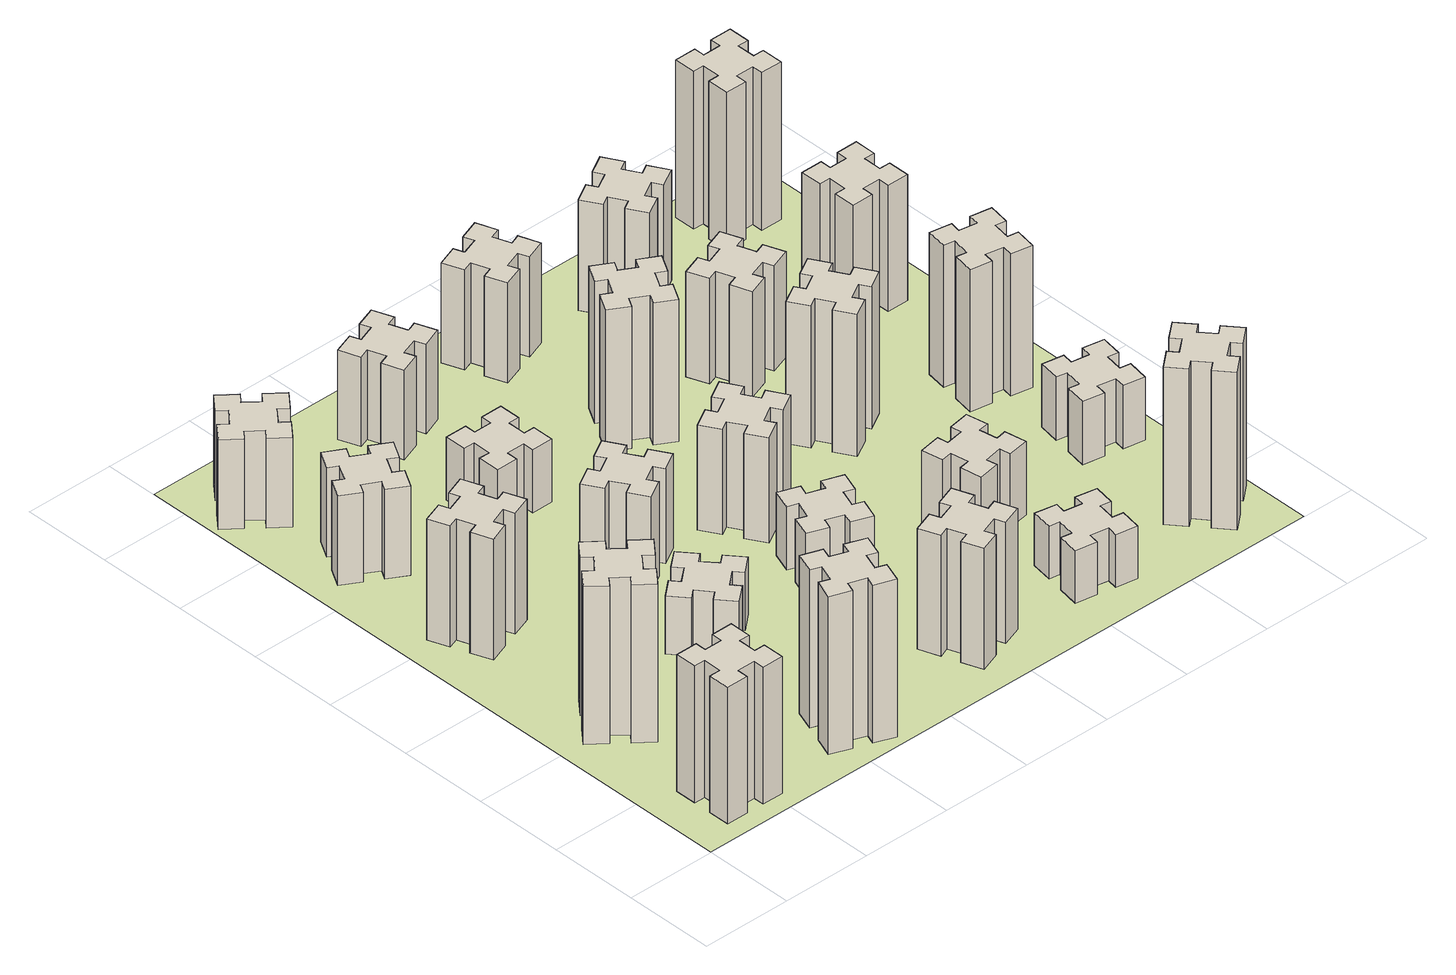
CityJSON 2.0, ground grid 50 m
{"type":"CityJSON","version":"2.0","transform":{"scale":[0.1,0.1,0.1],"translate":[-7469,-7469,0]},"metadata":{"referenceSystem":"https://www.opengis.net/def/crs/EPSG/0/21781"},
"CityObjects":{
"building1":{"type":"Building","attributes":{"class":"1000","function":"1000","usage":"1000","yearOfConstruction":2016,"roofType":"1000","measuredHeight":78,"storeysAboveGround":30,"storeysBelowGround":0},"geometry":[{"type":"Solid","lod":"1","boundaries":[[[[0,1,2,3,4,5,6,7,8,9,10,11,12,13,14,15,16,17,18,19]],[[17,16,20,21]],[[16,15,22,20]],[[15,14,23,22]],[[14,13,24,23]],[[13,12,25,24]],[[12,11,26,25]],[[11,10,27,26]],[[10,9,28,27]],[[9,8,29,28]],[[8,7,30,29]],[[7,6,31,30]],[[6,5,32,31]],[[5,4,33,32]],[[4,3,34,33]],[[3,2,35,34]],[[2,1,36,35]],[[1,0,37,36]],[[0,19,38,37]],[[19,18,39,38]],[[18,17,21,39]],[[24,25,26,27,28,29,30,31,32,33,34,35,36,37,38,39,21,20,22,23]]]]}]},
"building2":{"type":"Building","attributes":{"class":"1000","function":"1000","usage":"1000","yearOfConstruction":2016,"roofType":"1000","measuredHeight":90,"storeysAboveGround":30,"storeysBelowGround":0},"geometry":[{"type":"Solid","lod":"1","boundaries":[[[[40,41,42,43,44,45,46,47,48,49,50,51,52,53,54,55,56,57,58,59]],[[57,56,60,61]],[[56,55,62,60]],[[55,54,63,62]],[[54,53,64,63]],[[53,52,65,64]],[[52,51,66,65]],[[51,50,67,66]],[[50,49,68,67]],[[49,48,69,68]],[[48,47,70,69]],[[47,46,71,70]],[[46,45,72,71]],[[45,44,73,72]],[[44,43,74,73]],[[43,42,75,74]],[[42,41,76,75]],[[41,40,77,76]],[[40,59,78,77]],[[59,58,79,78]],[[58,57,61,79]],[[64,65,66,67,68,69,70,71,72,73,74,75,76,77,78,79,61,60,62,63]]]]}]},
"building3":{"type":"Building","attributes":{"class":"1000","function":"1000","usage":"1000","yearOfConstruction":2016,"roofType":"1000","measuredHeight":69,"storeysAboveGround":30,"storeysBelowGround":0},"geometry":[{"type":"Solid","lod":"1","boundaries":[[[[80,81,82,83,84,85,86,87,88,89,90,91,92,93,94,95,96,97,98,99]],[[97,96,100,101]],[[96,95,102,100]],[[95,94,103,102]],[[94,93,104,103]],[[93,92,105,104]],[[92,91,106,105]],[[91,90,107,106]],[[90,89,108,107]],[[89,88,109,108]],[[88,87,110,109]],[[87,86,111,110]],[[86,85,112,111]],[[85,84,113,112]],[[84,83,114,113]],[[83,82,115,114]],[[82,81,116,115]],[[81,80,117,116]],[[80,99,118,117]],[[99,98,119,118]],[[98,97,101,119]],[[104,105,106,107,108,109,110,111,112,113,114,115,116,117,118,119,101,100,102,103]]]]}]},
"building4":{"type":"Building","attributes":{"class":"1000","function":"1000","usage":"1000","yearOfConstruction":2016,"roofType":"1000","measuredHeight":51,"storeysAboveGround":30,"storeysBelowGround":0},"geometry":[{"type":"Solid","lod":"1","boundaries":[[[[120,121,122,123,124,125,126,127,128,129,130,131,132,133,134,135,136,137,138,139]],[[137,136,140,141]],[[136,135,142,140]],[[135,134,143,142]],[[134,133,144,143]],[[133,132,145,144]],[[132,131,146,145]],[[131,130,147,146]],[[130,129,148,147]],[[129,128,149,148]],[[128,127,150,149]],[[127,126,151,150]],[[126,125,152,151]],[[125,124,153,152]],[[124,123,154,153]],[[123,122,155,154]],[[122,121,156,155]],[[121,120,157,156]],[[120,139,158,157]],[[139,138,159,158]],[[138,137,141,159]],[[144,145,146,147,148,149,150,151,152,153,154,155,156,157,158,159,141,140,142,143]]]]}]},
"building5":{"type":"Building","attributes":{"class":"1000","function":"1000","usage":"1000","yearOfConstruction":2016,"roofType":"1000","measuredHeight":90,"storeysAboveGround":30,"storeysBelowGround":0},"geometry":[{"type":"Solid","lod":"1","boundaries":[[[[160,161,162,163,164,165,166,167,168,169,170,171,172,173,174,175,176,177,178,179]],[[177,176,180,181]],[[176,175,182,180]],[[175,174,183,182]],[[174,173,184,183]],[[173,172,185,184]],[[172,171,186,185]],[[171,170,187,186]],[[170,169,188,187]],[[169,168,189,188]],[[168,167,190,189]],[[167,166,191,190]],[[166,165,192,191]],[[165,164,193,192]],[[164,163,194,193]],[[163,162,195,194]],[[162,161,196,195]],[[161,160,197,196]],[[160,179,198,197]],[[179,178,199,198]],[[178,177,181,199]],[[184,185,186,187,188,189,190,191,192,193,194,195,196,197,198,199,181,180,182,183]]]]}]},
"building6":{"type":"Building","attributes":{"class":"1000","function":"1000","usage":"1000","yearOfConstruction":2016,"roofType":"1000","measuredHeight":51,"storeysAboveGround":30,"storeysBelowGround":0},"geometry":[{"type":"Solid","lod":"1","boundaries":[[[[200,201,202,203,204,205,206,207,208,209,210,211,212,213,214,215,216,217,218,219]],[[217,216,220,221]],[[216,215,222,220]],[[215,214,223,222]],[[214,213,224,223]],[[213,212,225,224]],[[212,211,226,225]],[[211,210,227,226]],[[210,209,228,227]],[[209,208,229,228]],[[208,207,230,229]],[[207,206,231,230]],[[206,205,232,231]],[[205,204,233,232]],[[204,203,234,233]],[[203,202,235,234]],[[202,201,236,235]],[[201,200,237,236]],[[200,219,238,237]],[[219,218,239,238]],[[218,217,221,239]],[[224,225,226,227,228,229,230,231,232,233,234,235,236,237,238,239,221,220,222,223]]]]}]},
"building7":{"type":"Building","attributes":{"class":"1000","function":"1000","usage":"1000","yearOfConstruction":2016,"roofType":"1000","measuredHeight":33,"storeysAboveGround":30,"storeysBelowGround":0},"geometry":[{"type":"Solid","lod":"1","boundaries":[[[[240,241,242,243,244,245,246,247,248,249,250,251,252,253,254,255,256,257,258,259]],[[257,256,260,261]],[[256,255,262,260]],[[255,254,263,262]],[[254,253,264,263]],[[253,252,265,264]],[[252,251,266,265]],[[251,250,267,266]],[[250,249,268,267]],[[249,248,269,268]],[[248,247,270,269]],[[247,246,271,270]],[[246,245,272,271]],[[245,244,273,272]],[[244,243,274,273]],[[243,242,275,274]],[[242,241,276,275]],[[241,240,277,276]],[[240,259,278,277]],[[259,258,279,278]],[[258,257,261,279]],[[264,265,266,267,268,269,270,271,272,273,274,275,276,277,278,279,261,260,262,263]]]]}]},
"building8":{"type":"Building","attributes":{"class":"1000","function":"1000","usage":"1000","yearOfConstruction":2016,"roofType":"1000","measuredHeight":54,"storeysAboveGround":30,"storeysBelowGround":0},"geometry":[{"type":"Solid","lod":"1","boundaries":[[[[280,281,282,283,284,285,286,287,288,289,290,291,292,293,294,295,296,297,298,299]],[[297,296,300,301]],[[296,295,302,300]],[[295,294,303,302]],[[294,293,304,303]],[[293,292,305,304]],[[292,291,306,305]],[[291,290,307,306]],[[290,289,308,307]],[[289,288,309,308]],[[288,287,310,309]],[[287,286,311,310]],[[286,285,312,311]],[[285,284,313,312]],[[284,283,314,313]],[[283,282,315,314]],[[282,281,316,315]],[[281,280,317,316]],[[280,299,318,317]],[[299,298,319,318]],[[298,297,301,319]],[[304,305,306,307,308,309,310,311,312,313,314,315,316,317,318,319,301,300,302,303]]]]}]},
"building9":{"type":"Building","attributes":{"class":"1000","function":"1000","usage":"1000","yearOfConstruction":2016,"roofType":"1000","measuredHeight":36,"storeysAboveGround":30,"storeysBelowGround":0},"geometry":[{"type":"Solid","lod":"1","boundaries":[[[[320,321,322,323,324,325,326,327,328,329,330,331,332,333,334,335,336,337,338,339]],[[337,336,340,341]],[[336,335,342,340]],[[335,334,343,342]],[[334,333,344,343]],[[333,332,345,344]],[[332,331,346,345]],[[331,330,347,346]],[[330,329,348,347]],[[329,328,349,348]],[[328,327,350,349]],[[327,326,351,350]],[[326,325,352,351]],[[325,324,353,352]],[[324,323,354,353]],[[323,322,355,354]],[[322,321,356,355]],[[321,320,357,356]],[[320,339,358,357]],[[339,338,359,358]],[[338,337,341,359]],[[344,345,346,347,348,349,350,351,352,353,354,355,356,357,358,359,341,340,342,343]]]]}]},
"building10":{"type":"Building","attributes":{"class":"1000","function":"1000","usage":"1000","yearOfConstruction":2016,"roofType":"1000","measuredHeight":69,"storeysAboveGround":30,"storeysBelowGround":0},"geometry":[{"type":"Solid","lod":"1","boundaries":[[[[360,361,362,363,364,365,366,367,368,369,370,371,372,373,374,375,376,377,378,379]],[[377,376,380,381]],[[376,375,382,380]],[[375,374,383,382]],[[374,373,384,383]],[[373,372,385,384]],[[372,371,386,385]],[[371,370,387,386]],[[370,369,388,387]],[[369,368,389,388]],[[368,367,390,389]],[[367,366,391,390]],[[366,365,392,391]],[[365,364,393,392]],[[364,363,394,393]],[[363,362,395,394]],[[362,361,396,395]],[[361,360,397,396]],[[360,379,398,397]],[[379,378,399,398]],[[378,377,381,399]],[[384,385,386,387,388,389,390,391,392,393,394,395,396,397,398,399,381,380,382,383]]]]}]},
"building11":{"type":"Building","attributes":{"class":"1000","function":"1000","usage":"1000","yearOfConstruction":2016,"roofType":"1000","measuredHeight":51,"storeysAboveGround":30,"storeysBelowGround":0},"geometry":[{"type":"Solid","lod":"1","boundaries":[[[[400,401,402,403,404,405,406,407,408,409,410,411,412,413,414,415,416,417,418,419]],[[417,416,420,421]],[[416,415,422,420]],[[415,414,423,422]],[[414,413,424,423]],[[413,412,425,424]],[[412,411,426,425]],[[411,410,427,426]],[[410,409,428,427]],[[409,408,429,428]],[[408,407,430,429]],[[407,406,431,430]],[[406,405,432,431]],[[405,404,433,432]],[[404,403,434,433]],[[403,402,435,434]],[[402,401,436,435]],[[401,400,437,436]],[[400,419,438,437]],[[419,418,439,438]],[[418,417,421,439]],[[424,425,426,427,428,429,430,431,432,433,434,435,436,437,438,439,421,420,422,423]]]]}]},
"building12":{"type":"Building","attributes":{"class":"1000","function":"1000","usage":"1000","yearOfConstruction":2016,"roofType":"1000","measuredHeight":36,"storeysAboveGround":30,"storeysBelowGround":0},"geometry":[{"type":"Solid","lod":"1","boundaries":[[[[440,441,442,443,444,445,446,447,448,449,450,451,452,453,454,455,456,457,458,459]],[[457,456,460,461]],[[456,455,462,460]],[[455,454,463,462]],[[454,453,464,463]],[[453,452,465,464]],[[452,451,466,465]],[[451,450,467,466]],[[450,449,468,467]],[[449,448,469,468]],[[448,447,470,469]],[[447,446,471,470]],[[446,445,472,471]],[[445,444,473,472]],[[444,443,474,473]],[[443,442,475,474]],[[442,441,476,475]],[[441,440,477,476]],[[440,459,478,477]],[[459,458,479,478]],[[458,457,461,479]],[[464,465,466,467,468,469,470,471,472,473,474,475,476,477,478,479,461,460,462,463]]]]}]},
"building13":{"type":"Building","attributes":{"class":"1000","function":"1000","usage":"1000","yearOfConstruction":2016,"roofType":"1000","measuredHeight":60,"storeysAboveGround":30,"storeysBelowGround":0},"geometry":[{"type":"Solid","lod":"1","boundaries":[[[[480,481,482,483,484,485,486,487,488,489,490,491,492,493,494,495,496,497,498,499]],[[497,496,500,501]],[[496,495,502,500]],[[495,494,503,502]],[[494,493,504,503]],[[493,492,505,504]],[[492,491,506,505]],[[491,490,507,506]],[[490,489,508,507]],[[489,488,509,508]],[[488,487,510,509]],[[487,486,511,510]],[[486,485,512,511]],[[485,484,513,512]],[[484,483,514,513]],[[483,482,515,514]],[[482,481,516,515]],[[481,480,517,516]],[[480,499,518,517]],[[499,498,519,518]],[[498,497,501,519]],[[504,505,506,507,508,509,510,511,512,513,514,515,516,517,518,519,501,500,502,503]]]]}]},
"building14":{"type":"Building","attributes":{"class":"1000","function":"1000","usage":"1000","yearOfConstruction":2016,"roofType":"1000","measuredHeight":81,"storeysAboveGround":30,"storeysBelowGround":0},"geometry":[{"type":"Solid","lod":"1","boundaries":[[[[520,521,522,523,524,525,526,527,528,529,530,531,532,533,534,535,536,537,538,539]],[[537,536,540,541]],[[536,535,542,540]],[[535,534,543,542]],[[534,533,544,543]],[[533,532,545,544]],[[532,531,546,545]],[[531,530,547,546]],[[530,529,548,547]],[[529,528,549,548]],[[528,527,550,549]],[[527,526,551,550]],[[526,525,552,551]],[[525,524,553,552]],[[524,523,554,553]],[[523,522,555,554]],[[522,521,556,555]],[[521,520,557,556]],[[520,539,558,557]],[[539,538,559,558]],[[538,537,541,559]],[[544,545,546,547,548,549,550,551,552,553,554,555,556,557,558,559,541,540,542,543]]]]}]},
"building15":{"type":"Building","attributes":{"class":"1000","function":"1000","usage":"1000","yearOfConstruction":2016,"roofType":"1000","measuredHeight":30,"storeysAboveGround":30,"storeysBelowGround":0},"geometry":[{"type":"Solid","lod":"1","boundaries":[[[[560,561,562,563,564,565,566,567,568,569,570,571,572,573,574,575,576,577,578,579]],[[577,576,580,581]],[[576,575,582,580]],[[575,574,583,582]],[[574,573,584,583]],[[573,572,585,584]],[[572,571,586,585]],[[571,570,587,586]],[[570,569,588,587]],[[569,568,589,588]],[[568,567,590,589]],[[567,566,591,590]],[[566,565,592,591]],[[565,564,593,592]],[[564,563,594,593]],[[563,562,595,594]],[[562,561,596,595]],[[561,560,597,596]],[[560,579,598,597]],[[579,578,599,598]],[[578,577,581,599]],[[584,585,586,587,588,589,590,591,592,593,594,595,596,597,598,599,581,580,582,583]]]]}]},
"building16":{"type":"Building","attributes":{"class":"1000","function":"1000","usage":"1000","yearOfConstruction":2016,"roofType":"1000","measuredHeight":57,"storeysAboveGround":30,"storeysBelowGround":0},"geometry":[{"type":"Solid","lod":"1","boundaries":[[[[600,601,602,603,604,605,606,607,608,609,610,611,612,613,614,615,616,617,618,619]],[[617,616,620,621]],[[616,615,622,620]],[[615,614,623,622]],[[614,613,624,623]],[[613,612,625,624]],[[612,611,626,625]],[[611,610,627,626]],[[610,609,628,627]],[[609,608,629,628]],[[608,607,630,629]],[[607,606,631,630]],[[606,605,632,631]],[[605,604,633,632]],[[604,603,634,633]],[[603,602,635,634]],[[602,601,636,635]],[[601,600,637,636]],[[600,619,638,637]],[[619,618,639,638]],[[618,617,621,639]],[[624,625,626,627,628,629,630,631,632,633,634,635,636,637,638,639,621,620,622,623]]]]}]},
"building17":{"type":"Building","attributes":{"class":"1000","function":"1000","usage":"1000","yearOfConstruction":2016,"roofType":"1000","measuredHeight":42,"storeysAboveGround":30,"storeysBelowGround":0},"geometry":[{"type":"Solid","lod":"1","boundaries":[[[[640,641,642,643,644,645,646,647,648,649,650,651,652,653,654,655,656,657,658,659]],[[657,656,660,661]],[[656,655,662,660]],[[655,654,663,662]],[[654,653,664,663]],[[653,652,665,664]],[[652,651,666,665]],[[651,650,667,666]],[[650,649,668,667]],[[649,648,669,668]],[[648,647,670,669]],[[647,646,671,670]],[[646,645,672,671]],[[645,644,673,672]],[[644,643,674,673]],[[643,642,675,674]],[[642,641,676,675]],[[641,640,677,676]],[[640,659,678,677]],[[659,658,679,678]],[[658,657,661,679]],[[664,665,666,667,668,669,670,671,672,673,674,675,676,677,678,679,661,660,662,663]]]]}]},
"building18":{"type":"Building","attributes":{"class":"1000","function":"1000","usage":"1000","yearOfConstruction":2016,"roofType":"1000","measuredHeight":81,"storeysAboveGround":30,"storeysBelowGround":0},"geometry":[{"type":"Solid","lod":"1","boundaries":[[[[680,681,682,683,684,685,686,687,688,689,690,691,692,693,694,695,696,697,698,699]],[[697,696,700,701]],[[696,695,702,700]],[[695,694,703,702]],[[694,693,704,703]],[[693,692,705,704]],[[692,691,706,705]],[[691,690,707,706]],[[690,689,708,707]],[[689,688,709,708]],[[688,687,710,709]],[[687,686,711,710]],[[686,685,712,711]],[[685,684,713,712]],[[684,683,714,713]],[[683,682,715,714]],[[682,681,716,715]],[[681,680,717,716]],[[680,699,718,717]],[[699,698,719,718]],[[698,697,701,719]],[[704,705,706,707,708,709,710,711,712,713,714,715,716,717,718,719,701,700,702,703]]]]}]},
"building19":{"type":"Building","attributes":{"class":"1000","function":"1000","usage":"1000","yearOfConstruction":2016,"roofType":"1000","measuredHeight":60,"storeysAboveGround":30,"storeysBelowGround":0},"geometry":[{"type":"Solid","lod":"1","boundaries":[[[[720,721,722,723,724,725,726,727,728,729,730,731,732,733,734,735,736,737,738,739]],[[737,736,740,741]],[[736,735,742,740]],[[735,734,743,742]],[[734,733,744,743]],[[733,732,745,744]],[[732,731,746,745]],[[731,730,747,746]],[[730,729,748,747]],[[729,728,749,748]],[[728,727,750,749]],[[727,726,751,750]],[[726,725,752,751]],[[725,724,753,752]],[[724,723,754,753]],[[723,722,755,754]],[[722,721,756,755]],[[721,720,757,756]],[[720,739,758,757]],[[739,738,759,758]],[[738,737,741,759]],[[744,745,746,747,748,749,750,751,752,753,754,755,756,757,758,759,741,740,742,743]]]]}]},
"building20":{"type":"Building","attributes":{"class":"1000","function":"1000","usage":"1000","yearOfConstruction":2016,"roofType":"1000","measuredHeight":90,"storeysAboveGround":30,"storeysBelowGround":0},"geometry":[{"type":"Solid","lod":"1","boundaries":[[[[760,761,762,763,764,765,766,767,768,769,770,771,772,773,774,775,776,777,778,779]],[[777,776,780,781]],[[776,775,782,780]],[[775,774,783,782]],[[774,773,784,783]],[[773,772,785,784]],[[772,771,786,785]],[[771,770,787,786]],[[770,769,788,787]],[[769,768,789,788]],[[768,767,790,789]],[[767,766,791,790]],[[766,765,792,791]],[[765,764,793,792]],[[764,763,794,793]],[[763,762,795,794]],[[762,761,796,795]],[[761,760,797,796]],[[760,779,798,797]],[[779,778,799,798]],[[778,777,781,799]],[[784,785,786,787,788,789,790,791,792,793,794,795,796,797,798,799,781,780,782,783]]]]}]},
"building21":{"type":"Building","attributes":{"class":"1000","function":"1000","usage":"1000","yearOfConstruction":2016,"roofType":"1000","measuredHeight":63,"storeysAboveGround":30,"storeysBelowGround":0},"geometry":[{"type":"Solid","lod":"1","boundaries":[[[[800,801,802,803,804,805,806,807,808,809,810,811,812,813,814,815,816,817,818,819]],[[817,816,820,821]],[[816,815,822,820]],[[815,814,823,822]],[[814,813,824,823]],[[813,812,825,824]],[[812,811,826,825]],[[811,810,827,826]],[[810,809,828,827]],[[809,808,829,828]],[[808,807,830,829]],[[807,806,831,830]],[[806,805,832,831]],[[805,804,833,832]],[[804,803,834,833]],[[803,802,835,834]],[[802,801,836,835]],[[801,800,837,836]],[[800,819,838,837]],[[819,818,839,838]],[[818,817,821,839]],[[824,825,826,827,828,829,830,831,832,833,834,835,836,837,838,839,821,820,822,823]]]]}]},
"building22":{"type":"Building","attributes":{"class":"1000","function":"1000","usage":"1000","yearOfConstruction":2016,"roofType":"1000","measuredHeight":36,"storeysAboveGround":30,"storeysBelowGround":0},"geometry":[{"type":"Solid","lod":"1","boundaries":[[[[840,841,842,843,844,845,846,847,848,849,850,851,852,853,854,855,856,857,858,859]],[[857,856,860,861]],[[856,855,862,860]],[[855,854,863,862]],[[854,853,864,863]],[[853,852,865,864]],[[852,851,866,865]],[[851,850,867,866]],[[850,849,868,867]],[[849,848,869,868]],[[848,847,870,869]],[[847,846,871,870]],[[846,845,872,871]],[[845,844,873,872]],[[844,843,874,873]],[[843,842,875,874]],[[842,841,876,875]],[[841,840,877,876]],[[840,859,878,877]],[[859,858,879,878]],[[858,857,861,879]],[[864,865,866,867,868,869,870,871,872,873,874,875,876,877,878,879,861,860,862,863]]]]}]},
"building23":{"type":"Building","attributes":{"class":"1000","function":"1000","usage":"1000","yearOfConstruction":2016,"roofType":"1000","measuredHeight":81,"storeysAboveGround":30,"storeysBelowGround":0},"geometry":[{"type":"Solid","lod":"1","boundaries":[[[[880,881,882,883,884,885,886,887,888,889,890,891,892,893,894,895,896,897,898,899]],[[897,896,900,901]],[[896,895,902,900]],[[895,894,903,902]],[[894,893,904,903]],[[893,892,905,904]],[[892,891,906,905]],[[891,890,907,906]],[[890,889,908,907]],[[889,888,909,908]],[[888,887,910,909]],[[887,886,911,910]],[[886,885,912,911]],[[885,884,913,912]],[[884,883,914,913]],[[883,882,915,914]],[[882,881,916,915]],[[881,880,917,916]],[[880,899,918,917]],[[899,898,919,918]],[[898,897,901,919]],[[904,905,906,907,908,909,910,911,912,913,914,915,916,917,918,919,901,900,902,903]]]]}]},
"building24":{"type":"Building","attributes":{"class":"1000","function":"1000","usage":"1000","yearOfConstruction":2016,"roofType":"1000","measuredHeight":72,"storeysAboveGround":30,"storeysBelowGround":0},"geometry":[{"type":"Solid","lod":"1","boundaries":[[[[920,921,922,923,924,925,926,927,928,929,930,931,932,933,934,935,936,937,938,939]],[[937,936,940,941]],[[936,935,942,940]],[[935,934,943,942]],[[934,933,944,943]],[[933,932,945,944]],[[932,931,946,945]],[[931,930,947,946]],[[930,929,948,947]],[[929,928,949,948]],[[928,927,950,949]],[[927,926,951,950]],[[926,925,952,951]],[[925,924,953,952]],[[924,923,954,953]],[[923,922,955,954]],[[922,921,956,955]],[[921,920,957,956]],[[920,939,958,957]],[[939,938,959,958]],[[938,937,941,959]],[[944,945,946,947,948,949,950,951,952,953,954,955,956,957,958,959,941,940,942,943]]]]}]},
"building25":{"type":"Building","attributes":{"class":"1000","function":"1000","usage":"1000","yearOfConstruction":2016,"roofType":"1000","measuredHeight":90,"storeysAboveGround":30,"storeysBelowGround":0},"geometry":[{"type":"Solid","lod":"1","boundaries":[[[[960,961,962,963,964,965,966,967,968,969,970,971,972,973,974,975,976,977,978,979]],[[977,976,980,981]],[[976,975,982,980]],[[975,974,983,982]],[[974,973,984,983]],[[973,972,985,984]],[[972,971,986,985]],[[971,970,987,986]],[[970,969,988,987]],[[969,968,989,988]],[[968,967,990,989]],[[967,966,991,990]],[[966,965,992,991]],[[965,964,993,992]],[[964,963,994,993]],[[963,962,995,994]],[[962,961,996,995]],[[961,960,997,996]],[[960,979,998,997]],[[979,978,999,998]],[[978,977,981,999]],[[984,985,986,987,988,989,990,991,992,993,994,995,996,997,998,999,981,980,982,983]]]]}]},
"landuse1":{"type":"LandUse","attributes":{"name":"plot1","function":"1010"},"geometry":[{"type":"MultiSurface","lod":"1","boundaries":[[[1000,1001,1002,1003]]]}]}
},
"vertices":[
[265,325,0],[265,225,0],[205,225,0],[205,105,0],[325,105,0],[325,165,0],[425,165,0],[425,105,0],[545,105,0],[545,225,0],[485,225,0],[485,325,0],[545,325,0],[545,445,0],[425,445,0],[425,385,0],[325,385,0],[325,445,0],[205,445,0],[205,325,0],[325,385,780],[325,445,780],[425,385,780],[425,445,780],[545,445,780],[545,325,780],[485,325,780],[485,225,780],[545,225,780],[545,105,780],[425,105,780],[425,165,780],[325,165,780],[325,105,780],[205,105,780],[205,225,780],[265,225,780],[265,325,780],[205,325,780],[205,445,780],
[484,1067,0],[408,1132,0],[446,1178,0],[354,1255,0],[277,1163,0],[323,1124,0],[259,1048,0],[213,1086,0],[136,994,0],[228,917,0],[266,963,0],[343,899,0],[304,853,0],[396,776,0],[473,868,0],[427,906,0],[492,983,0],[538,944,0],[615,1036,0],[523,1113,0],[492,983,900],[538,944,900],[427,906,900],[473,868,900],[396,776,900],[304,853,900],[343,899,900],[266,963,900],[228,917,900],[136,994,900],[213,1086,900],[259,1048,900],[323,1124,900],[277,1163,900],[354,1255,900],[446,1178,900],[408,1132,900],[484,1067,900],[523,1113,900],[615,1036,900],
[366,1835,0],[460,1869,0],[480,1813,0],[593,1854,0],[552,1967,0],[496,1946,0],[462,2040,0],[518,2060,0],[477,2173,0],[364,2132,0],[385,2076,0],[291,2042,0],[270,2098,0],[157,2057,0],[199,1944,0],[255,1965,0],[289,1871,0],[233,1850,0],[274,1737,0],[387,1779,0],[289,1871,690],[233,1850,690],[255,1965,690],[199,1944,690],[157,2057,690],[270,2098,690],[291,2042,690],[385,2076,690],[364,2132,690],[477,2173,690],[518,2060,690],[462,2040,690],[496,1946,690],[552,1967,690],[593,1854,690],[480,1813,690],[460,1869,690],[366,1835,690],[387,1779,690],[274,1737,690],
[277,2625,0],[364,2575,0],[334,2523,0],[438,2463,0],[498,2567,0],[446,2597,0],[496,2684,0],[548,2654,0],[608,2758,0],[504,2818,0],[474,2766,0],[387,2816,0],[417,2868,0],[313,2928,0],[253,2824,0],[305,2794,0],[255,2707,0],[203,2737,0],[143,2633,0],[247,2573,0],[255,2707,510],[203,2737,510],[305,2794,510],[253,2824,510],[313,2928,510],[417,2868,510],[387,2816,510],[474,2766,510],[504,2818,510],[608,2758,510],[548,2654,510],[496,2684,510],[446,2597,510],[498,2567,510],[438,2463,510],[334,2523,510],[364,2575,510],[277,2625,510],[247,2573,510],[143,2633,510],
[1029,360,0],[995,266,0],[939,287,0],[897,174,0],[1010,133,0],[1031,189,0],[1125,155,0],[1104,99,0],[1217,57,0],[1258,170,0],[1202,191,0],[1236,285,0],[1292,264,0],[1333,377,0],[1220,418,0],[1200,362,0],[1106,396,0],[1127,452,0],[1014,493,0],[973,380,0],[1106,396,900],[1127,452,900],[1200,362,900],[1220,418,900],[1333,377,900],[1292,264,900],[1236,285,900],[1202,191,900],[1258,170,900],[1217,57,900],[1104,99,900],[1125,155,900],[1031,189,900],[1010,133,900],[897,174,900],[939,287,900],[995,266,900],[1029,360,900],[973,380,900],[1014,493,900],
[384,3387,0],[308,3452,0],[346,3498,0],[254,3575,0],[177,3483,0],[223,3444,0],[159,3368,0],[113,3406,0],[36,3314,0],[128,3237,0],[166,3283,0],[243,3219,0],[204,3173,0],[296,3096,0],[373,3188,0],[327,3226,0],[392,3303,0],[438,3264,0],[515,3356,0],[423,3433,0],[392,3303,510],[438,3264,510],[327,3226,510],[373,3188,510],[296,3096,510],[204,3173,510],[243,3219,510],[166,3283,510],[128,3237,510],[36,3314,510],[113,3406,510],[159,3368,510],[223,3444,510],[177,3483,510],[254,3575,510],[346,3498,510],[308,3452,510],[384,3387,510],[423,3433,510],[515,3356,510],
[1083,1332,0],[1006,1267,0],[968,1313,0],[876,1236,0],[953,1144,0],[999,1183,0],[1063,1106,0],[1017,1068,0],[1094,976,0],[1186,1053,0],[1148,1099,0],[1224,1163,0],[1263,1117,0],[1355,1194,0],[1278,1286,0],[1232,1248,0],[1167,1324,0],[1213,1363,0],[1136,1455,0],[1044,1378,0],[1167,1324,330],[1213,1363,330],[1232,1248,330],[1278,1286,330],[1355,1194,330],[1263,1117,330],[1224,1163,330],[1148,1099,330],[1186,1053,330],[1094,976,330],[1017,1068,330],[1063,1106,330],[999,1183,330],[953,1144,330],[876,1236,330],[968,1313,330],[1006,1267,330],[1083,1332,330],[1044,1378,330],[1136,1455,330],
[1336,1867,0],[1286,1954,0],[1338,1984,0],[1278,2088,0],[1174,2028,0],[1204,1976,0],[1117,1926,0],[1087,1978,0],[983,1918,0],[1043,1814,0],[1095,1844,0],[1145,1757,0],[1093,1727,0],[1153,1623,0],[1257,1683,0],[1227,1735,0],[1314,1785,0],[1344,1733,0],[1448,1793,0],[1388,1897,0],[1314,1785,540],[1344,1733,540],[1227,1735,540],[1257,1683,540],[1153,1623,540],[1093,1727,540],[1145,1757,540],[1095,1844,540],[1043,1814,540],[983,1918,540],[1087,1978,540],[1117,1926,540],[1204,1976,540],[1174,2028,540],[1278,2088,540],[1338,1984,540],[1286,1954,540],[1336,1867,540],[1388,1897,540],[1448,1793,540],
[1005,2645,0],[1005,2545,0],[945,2545,0],[945,2425,0],[1065,2425,0],[1065,2485,0],[1165,2485,0],[1165,2425,0],[1285,2425,0],[1285,2545,0],[1225,2545,0],[1225,2645,0],[1285,2645,0],[1285,2765,0],[1165,2765,0],[1165,2705,0],[1065,2705,0],[1065,2765,0],[945,2765,0],[945,2645,0],[1065,2705,360],[1065,2765,360],[1165,2705,360],[1165,2765,360],[1285,2765,360],[1285,2645,360],[1225,2645,360],[1225,2545,360],[1285,2545,360],[1285,2425,360],[1165,2425,360],[1165,2485,360],[1065,2485,360],[1065,2425,360],[945,2425,360],[945,2545,360],[1005,2545,360],[1005,2645,360],[945,2645,360],[945,2765,360],
[1965,496,0],[1871,462,0],[1850,518,0],[1737,477,0],[1779,364,0],[1835,385,0],[1869,291,0],[1813,270,0],[1854,157,0],[1967,199,0],[1946,255,0],[2040,289,0],[2060,233,0],[2173,274,0],[2132,387,0],[2076,366,0],[2042,460,0],[2098,480,0],[2057,593,0],[1944,552,0],[2042,460,690],[2098,480,690],[2076,366,690],[2132,387,690],[2173,274,690],[2060,233,690],[2040,289,690],[1946,255,690],[1967,199,690],[1854,157,690],[1813,270,690],[1869,291,690],[1835,385,690],[1779,364,690],[1737,477,690],[1850,518,690],[1871,462,690],[1965,496,690],[1944,552,690],[2057,593,690],
[1125,3456,0],[1031,3422,0],[1010,3478,0],[897,3437,0],[939,3324,0],[995,3345,0],[1029,3251,0],[973,3230,0],[1014,3117,0],[1127,3159,0],[1106,3215,0],[1200,3249,0],[1220,3193,0],[1333,3234,0],[1292,3347,0],[1236,3326,0],[1202,3420,0],[1258,3440,0],[1217,3553,0],[1104,3512,0],[1202,3420,510],[1258,3440,510],[1236,3326,510],[1292,3347,510],[1333,3234,510],[1220,3193,510],[1200,3249,510],[1106,3215,510],[1127,3159,510],[1014,3117,510],[973,3230,510],[1029,3251,510],[995,3345,510],[939,3324,510],[897,3437,510],[1010,3478,510],[1031,3422,510],[1125,3456,510],[1104,3512,510],[1217,3553,510],
[1771,1129,0],[1865,1095,0],[1844,1039,0],[1957,997,0],[1998,1110,0],[1942,1131,0],[1976,1225,0],[2032,1204,0],[2073,1317,0],[1960,1358,0],[1940,1302,0],[1846,1336,0],[1867,1392,0],[1754,1433,0],[1713,1320,0],[1769,1300,0],[1735,1206,0],[1679,1227,0],[1637,1114,0],[1750,1073,0],[1735,1206,360],[1679,1227,360],[1769,1300,360],[1713,1320,360],[1754,1433,360],[1867,1392,360],[1846,1336,360],[1940,1302,360],[1960,1358,360],[2073,1317,360],[2032,1204,360],[1976,1225,360],[1942,1131,360],[1998,1110,360],[1957,997,360],[1844,1039,360],[1865,1095,360],[1771,1129,360],[1750,1073,360],[1637,1114,360],
[1976,1767,0],[1926,1854,0],[1978,1884,0],[1918,1988,0],[1814,1928,0],[1844,1876,0],[1757,1826,0],[1727,1878,0],[1623,1818,0],[1683,1714,0],[1735,1744,0],[1785,1657,0],[1733,1627,0],[1793,1523,0],[1897,1583,0],[1867,1635,0],[1954,1685,0],[1984,1633,0],[2088,1693,0],[2028,1797,0],[1954,1685,600],[1984,1633,600],[1867,1635,600],[1897,1583,600],[1793,1523,600],[1733,1627,600],[1785,1657,600],[1735,1744,600],[1683,1714,600],[1623,1818,600],[1727,1878,600],[1757,1826,600],[1844,1876,600],[1814,1928,600],[1918,1988,600],[1978,1884,600],[1926,1854,600],[1976,1767,600],[2028,1797,600],[2088,1693,600],
[2054,2666,0],[1967,2716,0],[1997,2768,0],[1893,2828,0],[1833,2724,0],[1885,2694,0],[1835,2607,0],[1783,2637,0],[1723,2533,0],[1827,2473,0],[1857,2525,0],[1944,2475,0],[1914,2423,0],[2018,2363,0],[2078,2467,0],[2026,2497,0],[2076,2584,0],[2128,2554,0],[2188,2658,0],[2084,2718,0],[2076,2584,810],[2128,2554,810],[2026,2497,810],[2078,2467,810],[2018,2363,810],[1914,2423,810],[1944,2475,810],[1857,2525,810],[1827,2473,810],[1723,2533,810],[1783,2637,810],[1835,2607,810],[1885,2694,810],[1833,2724,810],[1893,2828,810],[1997,2768,810],[1967,2716,810],[2054,2666,810],[2084,2718,810],[2188,2658,810],
[2596,444,0],[2578,345,0],[2519,356,0],[2498,237,0],[2617,217,0],[2627,276,0],[2725,258,0],[2715,199,0],[2833,178,0],[2854,297,0],[2795,307,0],[2812,405,0],[2871,395,0],[2892,513,0],[2774,534,0],[2764,475,0],[2665,492,0],[2676,551,0],[2557,572,0],[2537,454,0],[2665,492,300],[2676,551,300],[2764,475,300],[2774,534,300],[2892,513,300],[2871,395,300],[2812,405,300],[2795,307,300],[2854,297,300],[2833,178,300],[2715,199,300],[2725,258,300],[2627,276,300],[2617,217,300],[2498,237,300],[2519,356,300],[2578,345,300],[2596,444,300],[2537,454,300],[2557,572,300],
[1865,3556,0],[1771,3522,0],[1750,3578,0],[1637,3537,0],[1679,3424,0],[1735,3445,0],[1769,3351,0],[1713,3330,0],[1754,3217,0],[1867,3259,0],[1846,3315,0],[1940,3349,0],[1960,3293,0],[2073,3334,0],[2032,3447,0],[1976,3426,0],[1942,3520,0],[1998,3540,0],[1957,3653,0],[1844,3612,0],[1942,3520,570],[1998,3540,570],[1976,3426,570],[2032,3447,570],[2073,3334,570],[1960,3293,570],[1940,3349,570],[1846,3315,570],[1867,3259,570],[1754,3217,570],[1713,3330,570],[1769,3351,570],[1735,3445,570],[1679,3424,570],[1637,3537,570],[1750,3578,570],[1771,3522,570],[1865,3556,570],[1844,3612,570],[1957,3653,570],
[2625,1132,0],[2527,1115,0],[2517,1174,0],[2398,1153,0],[2419,1035,0],[2478,1045,0],[2496,947,0],[2437,937,0],[2457,818,0],[2576,839,0],[2565,898,0],[2664,916,0],[2674,857,0],[2792,877,0],[2771,996,0],[2712,985,0],[2695,1084,0],[2754,1094,0],[2733,1212,0],[2615,1191,0],[2695,1084,420],[2754,1094,420],[2712,985,420],[2771,996,420],[2792,877,420],[2674,857,420],[2664,916,420],[2565,898,420],[2576,839,420],[2457,818,420],[2437,937,420],[2496,947,420],[2478,1045,420],[2419,1035,420],[2398,1153,420],[2517,1174,420],[2527,1115,420],[2625,1132,420],[2615,1191,420],[2733,1212,420],
[2716,1967,0],[2666,2054,0],[2718,2084,0],[2658,2188,0],[2554,2128,0],[2584,2076,0],[2497,2026,0],[2467,2078,0],[2363,2018,0],[2423,1914,0],[2475,1944,0],[2525,1857,0],[2473,1827,0],[2533,1723,0],[2637,1783,0],[2607,1835,0],[2694,1885,0],[2724,1833,0],[2828,1893,0],[2768,1997,0],[2694,1885,810],[2724,1833,810],[2607,1835,810],[2637,1783,810],[2533,1723,810],[2473,1827,810],[2525,1857,810],[2475,1944,810],[2423,1914,810],[2363,2018,810],[2467,2078,810],[2497,2026,810],[2584,2076,810],[2554,2128,810],[2658,2188,810],[2718,2084,810],[2666,2054,810],[2716,1967,810],[2768,1997,810],[2828,1893,810],
[2586,2475,0],[2680,2509,0],[2700,2453,0],[2813,2494,0],[2772,2607,0],[2716,2586,0],[2682,2680,0],[2738,2700,0],[2697,2813,0],[2584,2772,0],[2605,2716,0],[2511,2682,0],[2490,2738,0],[2377,2697,0],[2419,2584,0],[2475,2605,0],[2509,2511,0],[2453,2490,0],[2494,2377,0],[2607,2419,0],[2509,2511,600],[2453,2490,600],[2475,2605,600],[2419,2584,600],[2377,2697,600],[2490,2738,600],[2511,2682,600],[2605,2716,600],[2584,2772,600],[2697,2813,600],[2738,2700,600],[2682,2680,600],[2716,2586,600],[2772,2607,600],[2813,2494,600],[2700,2453,600],[2680,2509,600],[2586,2475,600],[2607,2419,600],[2494,2377,600],
[3468,259,0],[3544,323,0],[3583,277,0],[3675,354,0],[3598,446,0],[3552,408,0],[3487,484,0],[3533,523,0],[3456,615,0],[3364,538,0],[3403,492,0],[3326,427,0],[3288,473,0],[3196,396,0],[3273,304,0],[3319,343,0],[3383,266,0],[3337,228,0],[3414,136,0],[3506,213,0],[3383,266,900],[3337,228,900],[3319,343,900],[3273,304,900],[3196,396,900],[3288,473,900],[3326,427,900],[3403,492,900],[3364,538,900],[3456,615,900],[3533,523,900],[3487,484,900],[3552,408,900],[3598,446,900],[3675,354,900],[3583,277,900],[3544,323,900],[3468,259,900],[3506,213,900],[3414,136,900],
[2716,3347,0],[2666,3434,0],[2718,3464,0],[2658,3568,0],[2554,3508,0],[2584,3456,0],[2497,3406,0],[2467,3458,0],[2363,3398,0],[2423,3294,0],[2475,3324,0],[2525,3237,0],[2473,3207,0],[2533,3103,0],[2637,3163,0],[2607,3215,0],[2694,3265,0],[2724,3213,0],[2828,3273,0],[2768,3377,0],[2694,3265,630],[2724,3213,630],[2607,3215,630],[2637,3163,630],[2533,3103,630],[2473,3207,630],[2525,3237,630],[2475,3324,630],[2423,3294,630],[2363,3398,630],[2467,3458,630],[2497,3406,630],[2584,3456,630],[2554,3508,630],[2658,3568,630],[2718,3464,630],[2666,3434,630],[2716,3347,630],[2768,3377,630],[2828,3273,630],
[3367,1016,0],[3465,998,0],[3455,939,0],[3573,918,0],[3594,1037,0],[3535,1047,0],[3552,1145,0],[3611,1135,0],[3632,1253,0],[3514,1274,0],[3504,1215,0],[3405,1232,0],[3416,1291,0],[3297,1312,0],[3277,1194,0],[3336,1184,0],[3318,1085,0],[3259,1096,0],[3238,977,0],[3357,957,0],[3318,1085,360],[3259,1096,360],[3336,1184,360],[3277,1194,360],[3297,1312,360],[3416,1291,360],[3405,1232,360],[3504,1215,360],[3514,1274,360],[3632,1253,360],[3611,1135,360],[3552,1145,360],[3535,1047,360],[3594,1037,360],[3573,918,360],[3455,939,360],[3465,998,360],[3367,1016,360],[3357,957,360],[3238,977,360],
[3267,1656,0],[3365,1638,0],[3355,1579,0],[3473,1558,0],[3494,1677,0],[3435,1687,0],[3452,1785,0],[3511,1775,0],[3532,1893,0],[3414,1914,0],[3404,1855,0],[3305,1872,0],[3316,1931,0],[3197,1952,0],[3177,1834,0],[3236,1824,0],[3218,1725,0],[3159,1736,0],[3138,1617,0],[3257,1597,0],[3218,1725,810],[3159,1736,810],[3236,1824,810],[3177,1834,810],[3197,1952,810],[3316,1931,810],[3305,1872,810],[3404,1855,810],[3414,1914,810],[3532,1893,810],[3511,1775,810],[3452,1785,810],[3435,1687,810],[3494,1677,810],[3473,1558,810],[3355,1579,810],[3365,1638,810],[3267,1656,810],[3257,1597,810],[3138,1617,810],
[3385,2705,0],[3285,2705,0],[3285,2765,0],[3165,2765,0],[3165,2645,0],[3225,2645,0],[3225,2545,0],[3165,2545,0],[3165,2425,0],[3285,2425,0],[3285,2485,0],[3385,2485,0],[3385,2425,0],[3505,2425,0],[3505,2545,0],[3445,2545,0],[3445,2645,0],[3505,2645,0],[3505,2765,0],[3385,2765,0],[3445,2645,720],[3505,2645,720],[3445,2545,720],[3505,2545,720],[3505,2425,720],[3385,2425,720],[3385,2485,720],[3285,2485,720],[3285,2425,720],[3165,2425,720],[3165,2545,720],[3225,2545,720],[3225,2645,720],[3165,2645,720],[3165,2765,720],[3285,2765,720],[3285,2705,720],[3385,2705,720],[3385,2765,720],[3505,2765,720],
[3285,3325,0],[3385,3325,0],[3385,3265,0],[3505,3265,0],[3505,3385,0],[3445,3385,0],[3445,3485,0],[3505,3485,0],[3505,3605,0],[3385,3605,0],[3385,3545,0],[3285,3545,0],[3285,3605,0],[3165,3605,0],[3165,3485,0],[3225,3485,0],[3225,3385,0],[3165,3385,0],[3165,3265,0],[3285,3265,0],[3225,3385,900],[3165,3385,900],[3225,3485,900],[3165,3485,900],[3165,3605,900],[3285,3605,900],[3285,3545,900],[3385,3545,900],[3385,3605,900],[3505,3605,900],[3505,3485,900],[3445,3485,900],[3445,3385,900],[3505,3385,900],[3505,3265,900],[3385,3265,900],[3385,3325,900],[3285,3325,900],[3285,3265,900],[3165,3265,900],
[5,3705,0],[3705,3705,0],[3705,5,0],[5,5,0]
]}
